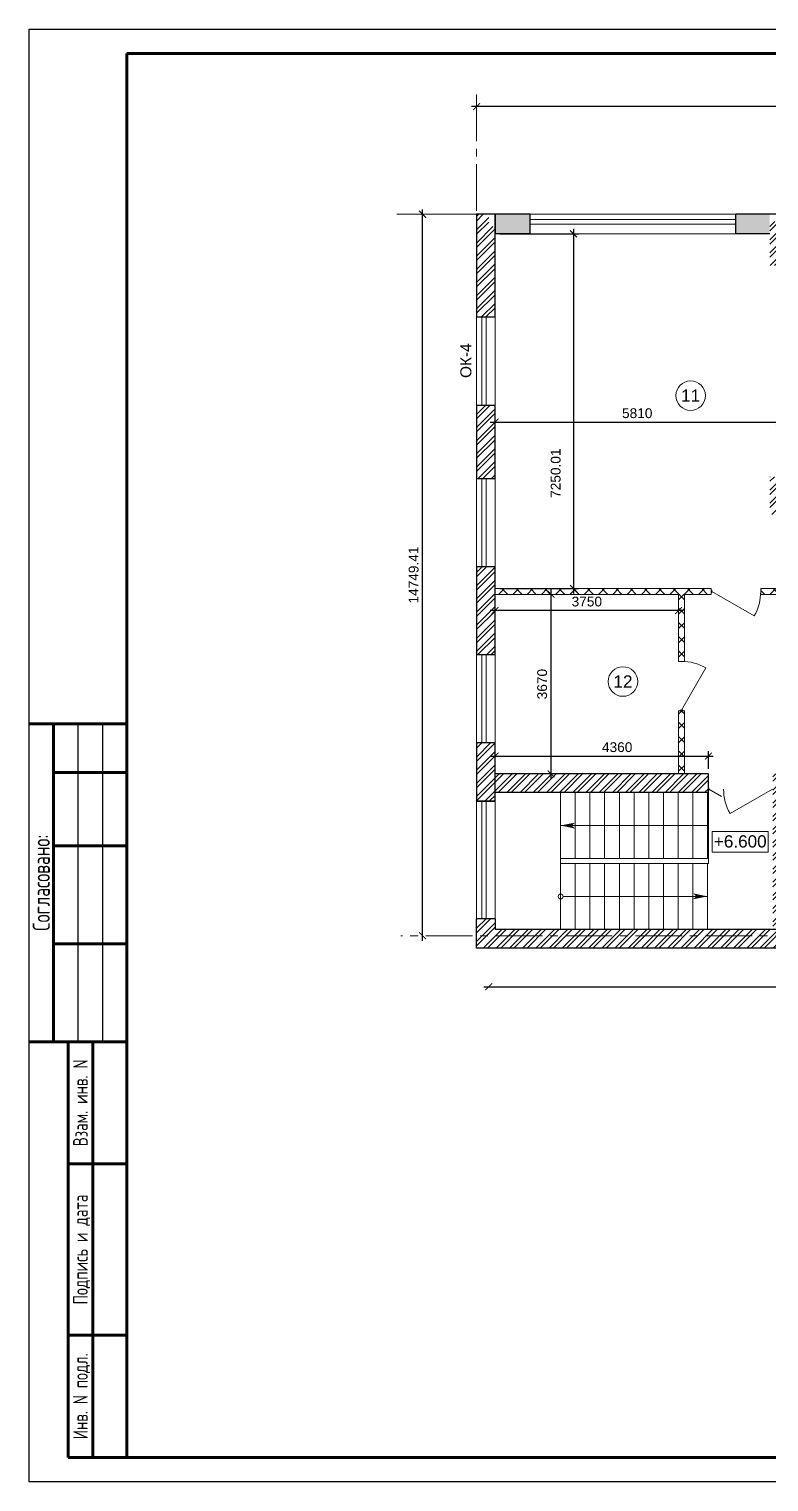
# Model space of a CAD drawing. Header units: millimetres. Extents: x 19315 to 19945, y -11469 to -10873.
# Drawn here: x 19315 to 19466.2, y -11469.4 to -11172.4 of the extents above; entities that cross this region are included whole.
import ezdxf
from ezdxf.enums import TextEntityAlignment as Align

# ---------------------------------------------------------------- set-up
doc = ezdxf.new("R2010")
doc.units = ezdxf.units.MM
for name, pattern in [('CENTER2', [28.575, 19.05, -3.175, 3.175, -3.175]), ('CONTINOUS', [0]), ('ОСЕВАЯ', [2, 1.25, -0.25, 0.25, -0.25])]:
    doc.linetypes.add(name, pattern=pattern)
doc.layers.add('0_FORMAT', color=7, linetype='Continuous')
for name, color, linetype, lineweight in [('OKNА', 153, 'Continuous', 0), ('Двери', 12, 'Continuous', 15), ('Лестн', 7, 'Continuous', 0), ('Наружные стены', 2, 'Continuous', 30), ('Наружные стены кирпич', 22, 'Continuous', 60), ('Оси', 7, 'ОСЕВАЯ', 0), ('Отметки', 7, 'Continuous', 0), ('Перегородки', 41, 'Continuous', 18), ('Построение', 21, 'Continuous', 9), ('Размеры', 255, 'Continuous', 9), ('Штих планы', 7, 'Continuous', 0), ('штрих кирпич', 30, 'Continuous', 0), ('Экспликация', 255, 'Continuous', 15)]:
    doc.layers.add(name, color=color, linetype=linetype, lineweight=lineweight)
doc.styles.add('1', font='arial.ttf')
doc.styles.add('1- arial', font='arial.ttf')
doc.styles.add('Arial-прямой', font='arial.ttf')
doc.styles.add('Romans_0.7', font='romans.shx', dxfattribs={"width": 0.7, "height": 300})
doc.dimstyles.new('zhu m100', dxfattribs={"dimtxt": 2, "dimasz": 1.4, "dimexe": 1, "dimexo": 1, "dimgap": 0.8, "dimtad": 1, "dimlfac": 100, "dimzin": 12, "dimdsep": 46, "dimtxsty": '1', "dimblk": 'ARCHTICK', "dimcen": 0.09, "dimdle": 1, "dimclrd": 7, "dimclre": 7, "dimclrt": 7, "dimazin": 3, "dimtfac": 1, "dimtmove": 1, "dimatfit": 3, "dimfxl": 1, "dimtolj": 1, "dimtzin": 0, "dimarcsym": 0})

# ---------------------------------------------------------------- blocks, each defined once
blk = doc.blocks.new('_ArchTick')
at = {"color": 0, "linetype": 'ByBlock', "const_width": 0.15}
blk.add_lwpolyline([(-0.5, -0.5), (0.5, 0.5)], dxfattribs=at)
blk = doc.blocks.new('*D15')
at = {"layer": 'Defpoints', "color": 0, "linetype": 'CONTINOUS', "ltscale": 0.5, "transparency": 16777216}
for p in [(19408.95, -11368.2), (19708.95, -11368.2), (19708.95, -11368.2)]:
    blk.add_point(p, dxfattribs=at)
at = {"layer": 'Оси', "color": 7, "linetype": 'CONTINOUS', "lineweight": -2, "ltscale": 0.5, "transparency": 16777216}
blk.add_line((19407.95, -11368.2), (19709.95, -11368.2), dxfattribs=at)
at = {"layer": 'Оси', "color": 7, "linetype": 'CONTINOUS', "lineweight": -2, "ltscale": 0.5, "transparency": 16777216, "xscale": 1.4, "yscale": 1.4, "zscale": 1.4, "rotation": 180}
blk.add_blockref('_ArchTick', (19408.95, -11368.2), dxfattribs=at)
at = {"layer": 'Оси', "color": 7, "linetype": 'CONTINOUS', "lineweight": -2, "ltscale": 0.5, "transparency": 16777216, "xscale": 1.4, "yscale": 1.4, "zscale": 1.4}
blk.add_blockref('_ArchTick', (19708.95, -11368.2), dxfattribs=at)
at = {"layer": 'Оси', "color": 7, "linetype": 'CONTINOUS', "ltscale": 0.5, "transparency": 16777216, "insert": (19558.95, -11366.38), "char_height": 2, "attachment_point": 5, "style": 'Arial-прямой'}
blk.add_mtext('\\A1;30000', dxfattribs=at)
blk = doc.blocks.new('*D17')
at = {"layer": 'Defpoints', "color": 0, "linetype": 'CONTINOUS', "ltscale": 0.5, "transparency": 16777216}
for p in [(19395.43, -11210.27), (19395.43, -11210.27), (19395.43, -11357.77)]:
    blk.add_point(p, dxfattribs=at)
at = {"layer": 'Оси', "color": 7, "linetype": 'CONTINOUS', "lineweight": -2, "ltscale": 0.5, "transparency": 16777216}
blk.add_line((19395.43, -11358.77), (19395.43, -11209.27), dxfattribs=at)
at = {"layer": 'Оси', "color": 7, "linetype": 'CONTINOUS', "lineweight": -2, "ltscale": 0.5, "transparency": 16777216, "xscale": 1.4, "yscale": 1.4, "zscale": 1.4}
for p, rotation in [((19395.43, -11210.27), 90), ((19395.43, -11357.77), 270)]:
    blk.add_blockref('_ArchTick', p, dxfattribs=dict(at, rotation=rotation))
at = {"layer": 'Оси', "color": 7, "linetype": 'CONTINOUS', "ltscale": 0.5, "transparency": 16777216, "insert": (19393.61, -11284.02), "char_height": 2, "attachment_point": 5, "rotation": 90, "style": 'Arial-прямой'}
blk.add_mtext('\\A1;14749.41', dxfattribs=at)
blk = doc.blocks.new('*U9')
at = {"layer": '0_FORMAT'}
for p, q in [((0, 0), (0, 297)), ((0, 297), (630, 297)), ((10, 155), (10, 90)), ((15, 155), (15, 90)), ((20, 90), (8, 90)), ((630, 0), (0, 0))]:
    blk.add_line(p, q, dxfattribs=at)
at = {"layer": '0_FORMAT', "lineweight": 60}
for p, q in [((20, 5), (20, 292)), ((20, 292), (625, 292)), ((20, 155), (0, 155)), ((5, 155), (5, 90)), ((20, 145), (5, 145)), ((20, 130), (5, 130)), ((20, 110), (5, 110)), ((20, 90), (0, 90)), ((8, 5), (8, 90)), ((13, 5), (13, 90)), ((20, 65), (8, 65)), ((20, 30), (8, 30)), ((20, 5), (8, 5)), ((625, 5), (20, 5))]:
    blk.add_line(p, q, dxfattribs=at)
at = {"layer": '0_FORMAT', "style": 'Romans_0.7', "width": 0.7}
for s, height, p in [('Согласовано:', 3.5, (2.5, 122.5)), ('Взам. инв. N', 3, (10.5, 77.5)), ('Подпись и дата', 3, (10.5, 47.5)), ('Инв. N подл.', 3, (10.5, 17.5))]:
    blk.add_text(s, height=height, rotation=90, dxfattribs=at).set_placement(p, align=Align.MIDDLE_CENTER)
for tag, p in [('ДОЛЖНОСТЬ_1', (441.5, 32.5)), ('ФАМИЛИЯ_1', (460.5, 32.5)), ('ДОЛЖНОСТЬ_2', (441.5, 27.5)), ('ФАМИЛИЯ_2', (460.5, 27.5)), ('ДОЛЖНОСТЬ_3', (441.5, 22.5)), ('ФАМИЛИЯ_3', (460.5, 22.5)), ('ДОЛЖНОСТЬ_4', (441.5, 17.5)), ('ФАМИЛИЯ_4', (460.5, 17.5)), ('ДОЛЖНОСТЬ_5', (441.5, 12.5)), ('ФАМИЛИЯ_5', (460.5, 12.5)), ('ДОЛЖНОСТЬ_6', (441.5, 7.5)), ('ФАМИЛИЯ_6', (460.5, 7.5))]:
    blk.add_attdef(tag, text='', height=3, dxfattribs=at).set_placement(p, align=Align.MIDDLE_LEFT)
for tag, p in [('СТАДИЯ', (582.5, 25)), ('ЛИСТ', (597.5, 25)), ('ЛИСТОВ', (615, 25))]:
    blk.add_attdef(tag, text='', height=3, dxfattribs=at).set_placement(p, align=Align.MIDDLE_CENTER)
blk = doc.blocks.new('*D47')
at = {"layer": 'Defpoints', "color": 0, "ltscale": 0.5, "transparency": 16777216}
for p in [(19453.85, -11321.04), (19410.25, -11324.67), (19453.85, -11324.67)]:
    blk.add_point(p, dxfattribs=at)
at = {"layer": 'Размеры', "color": 7, "lineweight": -2, "ltscale": 0.5, "transparency": 16777216}
for p, q in [((19409.25, -11321.04), (19454.85, -11321.04)), ((19410.25, -11323.67), (19410.25, -11320.04)), ((19453.85, -11323.67), (19453.85, -11320.04))]:
    blk.add_line(p, q, dxfattribs=at)
at = {"layer": 'Размеры', "color": 7, "lineweight": -2, "ltscale": 0.5, "transparency": 16777216, "xscale": 1.4, "yscale": 1.4, "zscale": 1.4, "rotation": 180}
blk.add_blockref('_ArchTick', (19410.25, -11321.04), dxfattribs=at)
at = {"layer": 'Размеры', "color": 7, "lineweight": -2, "ltscale": 0.5, "transparency": 16777216, "xscale": 1.4, "yscale": 1.4, "zscale": 1.4}
blk.add_blockref('_ArchTick', (19453.85, -11321.04), dxfattribs=at)
at = {"layer": 'Размеры', "color": 7, "ltscale": 0.5, "transparency": 16777216, "insert": (19435.2, -11319.22), "char_height": 2, "attachment_point": 5, "style": '1'}
blk.add_mtext('\\A1;4360', dxfattribs=at)
blk = doc.blocks.new('*D49')
at = {"layer": 'Defpoints', "color": 0, "ltscale": 0.5, "transparency": 16777216}
for p in [(19421.7, -11287.97), (19421.7, -11287.97), (19421.7, -11324.67)]:
    blk.add_point(p, dxfattribs=at)
at = {"layer": 'Размеры', "color": 7, "lineweight": -2, "ltscale": 0.5, "transparency": 16777216}
blk.add_line((19421.7, -11325.67), (19421.7, -11286.97), dxfattribs=at)
at = {"layer": 'Размеры', "color": 7, "lineweight": -2, "ltscale": 0.5, "transparency": 16777216, "xscale": 1.4, "yscale": 1.4, "zscale": 1.4}
for p, rotation in [((19421.7, -11287.97), 90), ((19421.7, -11324.67), 270)]:
    blk.add_blockref('_ArchTick', p, dxfattribs=dict(at, rotation=rotation))
at = {"layer": 'Размеры', "color": 7, "ltscale": 0.5, "transparency": 16777216, "insert": (19419.88, -11306.32), "char_height": 2, "attachment_point": 5, "rotation": 90, "style": '1'}
blk.add_mtext('\\A1;3670', dxfattribs=at)
blk = doc.blocks.new('*D53')
at = {"layer": 'Defpoints', "color": 0, "ltscale": 0.5, "transparency": 16777216}
for p in [(19410.25, -11291.27), (19410.25, -11291.27), (19447.75, -11291.27)]:
    blk.add_point(p, dxfattribs=at)
at = {"layer": 'Размеры', "color": 7, "lineweight": -2, "ltscale": 0.5, "transparency": 16777216}
blk.add_line((19448.75, -11291.27), (19409.25, -11291.27), dxfattribs=at)
at = {"layer": 'Размеры', "color": 7, "lineweight": -2, "ltscale": 0.5, "transparency": 16777216, "xscale": 1.4, "yscale": 1.4, "zscale": 1.4, "rotation": 180}
blk.add_blockref('_ArchTick', (19410.25, -11291.27), dxfattribs=at)
at = {"layer": 'Размеры', "color": 7, "lineweight": -2, "ltscale": 0.5, "transparency": 16777216, "xscale": 1.4, "yscale": 1.4, "zscale": 1.4}
blk.add_blockref('_ArchTick', (19447.75, -11291.27), dxfattribs=at)
at = {"layer": 'Размеры', "color": 7, "ltscale": 0.5, "transparency": 16777216, "insert": (19429, -11289.45), "char_height": 2, "attachment_point": 5, "style": '1'}
blk.add_mtext('\\A1;3750', dxfattribs=at)
blk = doc.blocks.new('*D13')
at = {"layer": 'Defpoints', "color": 0, "ltscale": 0.5, "transparency": 16777216}
for p in [(19410.25, -11252.77), (19468.35, -11252.77), (19468.35, -11263.92)]:
    blk.add_point(p, dxfattribs=at)
at = {"layer": 'Размеры', "color": 7, "lineweight": -2, "ltscale": 0.5, "transparency": 16777216}
for p, q in [((19409.25, -11252.77), (19469.35, -11252.77)), ((19468.35, -11262.92), (19468.35, -11251.77))]:
    blk.add_line(p, q, dxfattribs=at)
at = {"layer": 'Размеры', "color": 7, "lineweight": -2, "ltscale": 0.5, "transparency": 16777216, "xscale": 1.4, "yscale": 1.4, "zscale": 1.4, "rotation": 180}
blk.add_blockref('_ArchTick', (19410.25, -11252.77), dxfattribs=at)
at = {"layer": 'Размеры', "color": 7, "lineweight": -2, "ltscale": 0.5, "transparency": 16777216, "xscale": 1.4, "yscale": 1.4, "zscale": 1.4}
blk.add_blockref('_ArchTick', (19468.35, -11252.77), dxfattribs=at)
at = {"layer": 'Размеры', "color": 7, "ltscale": 0.5, "transparency": 16777216, "insert": (19439.3, -11250.95), "char_height": 2, "attachment_point": 5, "style": '1'}
blk.add_mtext('\\A1;5810', dxfattribs=at)
blk = doc.blocks.new('*D76')
at = {"layer": 'Defpoints', "color": 0, "linetype": 'CONTINOUS', "ltscale": 0.5, "transparency": 16777216}
for p in [(19406.45, -11188.27), (19406.45, -11188.27), (19711.45, -11188.27)]:
    blk.add_point(p, dxfattribs=at)
at = {"layer": 'Оси', "color": 7, "linetype": 'CONTINOUS', "lineweight": -2, "ltscale": 0.5, "transparency": 16777216}
blk.add_line((19712.45, -11188.27), (19405.45, -11188.27), dxfattribs=at)
at = {"layer": 'Оси', "color": 7, "linetype": 'CONTINOUS', "lineweight": -2, "ltscale": 0.5, "transparency": 16777216, "xscale": 1.4, "yscale": 1.4, "zscale": 1.4, "rotation": 180}
blk.add_blockref('_ArchTick', (19406.45, -11188.27), dxfattribs=at)
at = {"layer": 'Оси', "color": 7, "linetype": 'CONTINOUS', "lineweight": -2, "ltscale": 0.5, "transparency": 16777216, "xscale": 1.4, "yscale": 1.4, "zscale": 1.4}
blk.add_blockref('_ArchTick', (19711.45, -11188.27), dxfattribs=at)
at = {"layer": 'Оси', "color": 7, "linetype": 'CONTINOUS', "ltscale": 0.5, "transparency": 16777216, "insert": (19558.95, -11186.45), "char_height": 2, "attachment_point": 5, "style": 'Arial-прямой'}
blk.add_mtext('\\A1;30500', dxfattribs=at)
blk = doc.blocks.new('*D142')
at = {"layer": 'Defpoints', "color": 0, "ltscale": 0.5, "transparency": 16777216}
for p in [(19410.25, -11214.27), (19410.25, -11286.77), (19426.28, -11286.77)]:
    blk.add_point(p, dxfattribs=at)
at = {"layer": 'Размеры', "color": 7, "lineweight": -2, "ltscale": 0.5, "transparency": 16777216}
for p, q in [((19411.25, -11214.27), (19427.28, -11214.27)), ((19426.28, -11213.27), (19426.28, -11287.77)), ((19411.25, -11286.77), (19427.28, -11286.77))]:
    blk.add_line(p, q, dxfattribs=at)
at = {"layer": 'Размеры', "color": 7, "lineweight": -2, "ltscale": 0.5, "transparency": 16777216, "xscale": 1.4, "yscale": 1.4, "zscale": 1.4}
for p, rotation in [((19426.28, -11214.27), 90), ((19426.28, -11286.77), 270)]:
    blk.add_blockref('_ArchTick', p, dxfattribs=dict(at, rotation=rotation))
at = {"layer": 'Размеры', "color": 7, "ltscale": 0.5, "transparency": 16777216, "insert": (19422.64, -11263.2), "char_height": 2, "attachment_point": 5, "rotation": 90, "style": '1'}
blk.add_mtext('\\A1;7250.01', dxfattribs=at)
blk = doc.blocks.new('Экспл_Помещений')
at = {"layer": 'Экспликация'}
blk.add_circle((0, 0), 3, dxfattribs=at)
at = {"layer": 'Экспликация', "color": 0, "style": '1- arial', "flags": 12}
blk.add_attdef('№_ПОМЕЩЕНИЯ', text='', height=2.5, dxfattribs=at).set_placement((0, 0), align=Align.MIDDLE_CENTER)

msp = doc.modelspace()

# ---------------------------------------------------------------- hatches: boundary and pattern name
at = {"layer": 'Штих планы'}
h = msp.add_hatch(dxfattribs=at)
h.set_pattern_fill('ANSI36', color=256, scale=0.5, style=0)
h.set_pattern_definition([(45, (10410.9832, -8053.2432), (0.841899, 3.08696304), [3.96875, -0.79375, 0, -0.79375])])
h.paths.add_polyline_path([(19647.04586, -11211.77116), (19647.04586, -11210.27113), (19645.44585, -11210.27113), (19645.44585, -11212.77113), (19647.04586, -11212.77113)])
h.paths.add_polyline_path([(19647.04586, -11212.77113), (19645.44585, -11212.77113), (19645.44585, -11214.27112), (19647.04586, -11214.2711)])
h.paths.add_polyline_path([(19537.4466, -11210.2711), (19531.49659, -11210.2711), (19531.49659, -11211.77114), (19531.49659, -11212.7711), (19537.4466, -11212.7711)])
h.paths.add_polyline_path([(19537.4466, -11212.7711), (19531.49659, -11212.7711), (19531.49659, -11214.27114), (19537.4466, -11214.27107)])
h.paths.add_polyline_path([(19526.39659, -11212.7711), (19519.4466, -11212.7711), (19519.4466, -11214.27107), (19526.39659, -11214.27107)])
h.paths.add_polyline_path([(19526.39659, -11211.77114), (19526.39659, -11210.2711), (19519.4466, -11210.2711), (19519.4466, -11212.7711), (19526.39659, -11212.7711)])
h.paths.add_polyline_path([(19477.4466, -11212.7711), (19471.49659, -11212.7711), (19471.49659, -11214.27114), (19477.4466, -11214.27107)])
h.paths.add_polyline_path([(19477.4466, -11210.2711), (19471.49659, -11210.2711), (19471.49659, -11211.77114), (19471.49659, -11212.7711), (19477.4466, -11212.7711)])
h.paths.add_polyline_path([(19466.39659, -11210.2711), (19459.4466, -11210.2711), (19459.4466, -11212.7711), (19466.39659, -11212.7711), (19466.39659, -11211.77114)])
h.paths.add_polyline_path([(19466.39659, -11212.7711), (19459.4466, -11212.7711), (19459.4466, -11214.27107), (19466.39659, -11214.27114)])
h.paths.add_polyline_path([(19690.4466, -11210.27107), (19666.4466, -11210.2711), (19666.4466, -11212.7711), (19690.4466, -11212.7711)])
h.paths.add_polyline_path([(19690.4466, -11212.7711), (19666.4466, -11212.7711), (19666.4466, -11214.27107), (19690.4466, -11214.27107)])
h.paths.add_polyline_path([(19707.64659, -11210.2711), (19699.4466, -11210.2711), (19699.4466, -11212.7711), (19707.64659, -11212.7711)])
h.paths.add_polyline_path([(19707.64659, -11212.7711), (19699.4466, -11212.7711), (19699.4466, -11214.27107), (19707.64659, -11214.27107)])
h.paths.add_polyline_path([(19633.44585, -11210.27112), (19620.04583, -11210.27115), (19620.04583, -11212.77113), (19633.44585, -11212.77113)])
h.paths.add_polyline_path([(19633.44585, -11212.77113), (19620.04583, -11212.77113), (19620.04583, -11214.27115), (19633.44586, -11214.27112)])
h.paths.add_polyline_path([(19417.4466, -11210.2711), (19410.24659, -11210.2711), (19410.24659, -11212.7711), (19417.4466, -11212.7711)])
h.paths.add_polyline_path([(19417.4466, -11212.7711), (19410.24659, -11212.7711), (19410.24659, -11214.27107), (19417.4466, -11214.27107)])
h.paths.add_polyline_path([(19553.9466, -11210.2711), (19546.4466, -11210.2711), (19546.4466, -11212.7711), (19553.9466, -11212.7711)])
h.paths.add_polyline_path([(19553.9466, -11212.7711), (19546.4466, -11212.7711), (19546.4466, -11214.27107), (19553.9466, -11214.27107)])
h.paths.add_polyline_path([(19570.4466, -11212.7711), (19562.9466, -11212.7711), (19562.9466, -11214.27107), (19570.4466, -11214.27107)])
h.paths.add_polyline_path([(19570.4466, -11210.2711), (19562.9466, -11210.2711), (19562.9466, -11212.7711), (19570.4466, -11212.7711)])
h.paths.add_polyline_path([(19587.04659, -11210.2711), (19579.4466, -11210.2711), (19579.4466, -11212.7711), (19587.04659, -11212.7711), (19587.04659, -11211.77114)])
h.paths.add_polyline_path([(19587.04659, -11212.7711), (19579.4466, -11212.7711), (19579.4466, -11214.27107), (19587.04659, -11214.27107)])
h.paths.add_polyline_path([(19592.84586, -11212.7711), (19590.84659, -11212.7711), (19590.84659, -11214.27107), (19592.84586, -11214.2711)])
h.paths.add_polyline_path([(19592.84586, -11210.27113), (19590.84659, -11210.2711), (19590.84659, -11211.77114), (19590.84659, -11212.7711), (19592.84586, -11212.7711)])
h.paths.add_polyline_path([(19657.4466, -11210.2711), (19650.84659, -11210.2711), (19650.84659, -11211.77114), (19650.84659, -11212.7711), (19657.4466, -11212.7711)])
h.paths.add_polyline_path([(19657.4466, -11212.7711), (19650.84659, -11212.7711), (19650.84659, -11214.27107), (19657.4466, -11214.27107)])
h = msp.add_hatch(dxfattribs=at)
h.set_pattern_fill('ANSI37', color=256, scale=0.65, style=0)
h.set_pattern_definition([(45, (10410.9832, -8053.2432), (-1.4592916, 1.4592916), []), (135, (10410.9832, -8053.2432), (-1.4592916, -1.4592916), [])])
h.paths.add_polyline_path([(19588.94586, -11307.37116), (19583.34586, -11307.37116), (19583.34586, -11308.57116), (19588.34586, -11308.57116), (19588.34586, -11327.77113), (19588.94586, -11327.77113)])
h.paths.add_polyline_path([(19598.54586, -11307.37116), (19588.94586, -11307.37116), (19588.94586, -11327.77113), (19589.54586, -11327.77113), (19589.54586, -11308.57116), (19598.54586, -11308.57116)])
h.paths.add_polyline_path([(19589.54586, -11327.77113), (19588.94586, -11327.77113), (19588.94586, -11349.77113), (19589.54586, -11349.77113)])
h.paths.add_polyline_path([(19588.94586, -11327.77113), (19588.34586, -11327.77113), (19588.34586, -11349.77113), (19588.94586, -11349.77113)])
h.paths.add_polyline_path([(19664.94586, -11287.97116), (19707.64586, -11287.97116), (19707.64586, -11286.77116), (19662.14586, -11286.77116), (19662.14586, -11287.97116), (19663.74586, -11287.97116), (19663.74586, -11301.67113), (19664.94586, -11301.67113)])
h.paths.add_polyline_path([(19652.04586, -11286.77116), (19650.84586, -11286.77116), (19650.84586, -11287.97116), (19652.04586, -11287.97116)])
h.paths.add_polyline_path([(19573.24586, -11307.37116), (19558.34586, -11307.37116), (19558.34586, -11319.57113), (19559.54586, -11319.57113), (19559.54586, -11308.57116), (19573.24586, -11308.57116)])
h.paths.add_polyline_path([(19631.24586, -11307.37116), (19608.64586, -11307.37116), (19608.64586, -11308.57116), (19630.04586, -11308.57116), (19630.04586, -11324.67113), (19631.24586, -11324.67113)])
h.paths.add_polyline_path([(19469.54659, -11220.77114), (19468.94659, -11220.77114), (19468.94659, -11263.9211), (19469.54659, -11263.9211)])
h.paths.add_polyline_path([(19468.94659, -11220.77114), (19468.34659, -11220.77114), (19468.34659, -11263.9211), (19468.94659, -11263.9211)])
h.paths.add_polyline_path([(19529.54659, -11220.77114), (19528.94659, -11220.77114), (19528.94659, -11263.9211), (19529.54659, -11263.9211)])
h.paths.add_polyline_path([(19528.94659, -11220.77114), (19528.34659, -11220.77114), (19528.34659, -11263.9211), (19528.94659, -11263.9211)])
h.paths.add_polyline_path([(19549.94586, -11286.77114), (19529.54659, -11286.77114), (19529.54659, -11271.6211), (19528.94659, -11271.6211), (19528.94659, -11287.97114), (19549.94586, -11287.97116)])
h.paths.add_polyline_path([(19528.94659, -11271.6211), (19528.34659, -11271.6211), (19528.34659, -11286.77114), (19500.04586, -11286.77116), (19500.04586, -11287.97116), (19528.94659, -11287.97114)])
h.paths.add_polyline_path([(19489.94586, -11286.77114), (19469.54659, -11286.77114), (19469.54659, -11271.6211), (19468.94659, -11271.6211), (19468.94659, -11287.97114), (19489.94586, -11287.97116)])
h.paths.add_polyline_path([(19468.94659, -11271.6211), (19468.34659, -11271.6211), (19468.34659, -11286.77114), (19464.54659, -11286.77114), (19464.54659, -11287.97114), (19468.94659, -11287.97114)])
h.paths.add_polyline_path([(19448.94659, -11311.7711), (19447.74659, -11311.7711), (19447.74659, -11324.6711), (19448.94659, -11324.6711)])
h.paths.add_polyline_path([(19448.94659, -11287.97114), (19454.44659, -11287.97114), (19454.44659, -11286.77114), (19410.24659, -11286.77114), (19410.24659, -11287.97114), (19447.74659, -11287.97114), (19447.74659, -11301.6711), (19448.94659, -11301.6711)])
h.paths.add_polyline_path([(19587.04659, -11286.77114), (19560.04586, -11286.77116), (19560.04586, -11287.97116), (19560.08842, -11287.97116), (19587.04659, -11287.97114)])
h.paths.add_polyline_path([(19664.94659, -11311.7711), (19663.74659, -11311.7711), (19663.74659, -11324.6711), (19664.94659, -11324.6711)])
at = {"layer": 'штрих кирпич'}
h = msp.add_hatch(dxfattribs=at)
h.set_pattern_fill('ANSI32', color=256, scale=0.2, style=0)
h.set_pattern_definition([(45, (10410.9832, -8053.2432), (-1.3470384, 1.3470384), []), (45, (10411.8812, -8053.2432), (-1.3470384, 1.3470384), [])])
h.paths.add_polyline_path([(19650.84586, -11214.2711), (19650.84586, -11212.77113), (19648.94586, -11212.77113), (19648.94586, -11267.77113), (19650.84586, -11267.77113)])
h.paths.add_polyline_path([(19648.94586, -11212.77113), (19647.04586, -11212.77113), (19647.04586, -11267.77113), (19648.94586, -11267.77113)])
h.paths.add_polyline_path([(19408.94586, -11212.77113), (19406.4465, -11212.77113), (19406.44617, -11222.27113), (19408.94586, -11222.27113)])
h.paths.add_polyline_path([(19410.24659, -11214.2711), (19410.24586, -11210.27113), (19408.94586, -11210.27113), (19408.94586, -11222.27113), (19410.24659, -11222.27113)])
h.paths.add_polyline_path([(19410.24617, -11222.27113), (19408.94586, -11222.27113), (19408.94586, -11231.27113), (19410.24585, -11231.27113)])
h.paths.add_polyline_path([(19408.94586, -11222.27113), (19406.44617, -11222.27113), (19406.44585, -11231.27113), (19408.94586, -11231.27113)])
h.paths.add_polyline_path([(19410.24585, -11249.27113), (19408.94586, -11249.27113), (19408.94586, -11264.27113), (19410.24585, -11264.27113)])
h.paths.add_polyline_path([(19408.94586, -11249.27113), (19406.44585, -11249.27113), (19406.44585, -11264.27113), (19408.94586, -11264.27113)])
h.paths.add_polyline_path([(19410.24585, -11282.27113), (19408.94586, -11282.27113), (19408.94586, -11300.27113), (19410.24512, -11300.27113), (19410.24262, -11287.97114)])
h.paths.add_polyline_path([(19408.94586, -11282.27113), (19406.44585, -11282.27113), (19406.44585, -11300.27113), (19408.94586, -11300.27113)])
h.paths.add_polyline_path([(19410.24512, -11318.27113), (19408.94586, -11318.27113), (19408.94586, -11327.77113), (19410.24585, -11327.77113), (19410.24585, -11324.6711), (19410.24262, -11324.6711)])
h.paths.add_polyline_path([(19408.94586, -11318.27113), (19406.44512, -11318.27113), (19406.44585, -11327.77113), (19408.94586, -11327.77113)])
h.paths.add_polyline_path([(19711.44585, -11249.27113), (19708.94585, -11249.27113), (19708.94585, -11264.27113), (19711.44585, -11264.27113)])
h.paths.add_polyline_path([(19708.94585, -11249.27113), (19707.64585, -11249.27113), (19707.64585, -11264.27113), (19708.94585, -11264.27113)])
h.paths.add_polyline_path([(19588.94585, -11349.77113), (19586.39585, -11349.77113), (19586.39585, -11357.77113), (19588.94585, -11357.77113)])
h.paths.add_polyline_path([(19591.49585, -11349.77113), (19588.94585, -11349.77113), (19588.94585, -11357.77113), (19591.49585, -11357.77113)])
h.paths.add_polyline_path([(19591.49585, -11357.77113), (19588.94585, -11357.77113), (19588.94585, -11358.77113), (19591.49585, -11358.77113)])
h.paths.add_polyline_path([(19588.94585, -11357.77113), (19586.39585, -11357.77113), (19586.39585, -11358.77113), (19588.94585, -11358.77113)])
h.paths.add_polyline_path([(19586.39585, -11357.77113), (19528.94585, -11357.77113), (19528.94585, -11360.27113), (19586.39585, -11360.27113), (19586.39585, -11358.77113)])
h.paths.add_polyline_path([(19586.39585, -11356.47113), (19528.94585, -11356.47113), (19528.94585, -11357.77113), (19586.39585, -11357.77113)])
h.paths.add_polyline_path([(19631.94585, -11357.77113), (19591.49585, -11357.77113), (19591.49585, -11358.77113), (19591.49585, -11360.27113), (19631.94585, -11360.27113)])
h.paths.add_polyline_path([(19631.94585, -11356.47113), (19591.49585, -11356.47113), (19591.49585, -11357.77113), (19631.94585, -11357.77113)])
h.paths.add_polyline_path([(19528.94585, -11211.77116), (19526.39585, -11211.77116), (19526.39585, -11212.77113), (19528.94585, -11212.77113)])
h.paths.add_polyline_path([(19531.49585, -11211.77116), (19528.94585, -11211.77116), (19528.94585, -11212.77113), (19531.49585, -11212.77113)])
h.paths.add_polyline_path([(19531.49585, -11212.77113), (19528.94585, -11212.77113), (19528.94585, -11220.77116), (19531.49585, -11220.77116)])
h.paths.add_polyline_path([(19528.94585, -11212.77113), (19526.39585, -11212.77113), (19526.39585, -11220.77116), (19528.94585, -11220.77116)])
h.paths.add_polyline_path([(19468.94585, -11211.77116), (19466.39585, -11211.77116), (19466.39585, -11212.77113), (19468.94585, -11212.77113)])
h.paths.add_polyline_path([(19471.49585, -11211.77116), (19468.94585, -11211.77116), (19468.94585, -11212.77113), (19471.49585, -11212.77113)])
h.paths.add_polyline_path([(19471.49585, -11212.77113), (19468.94585, -11212.77113), (19468.94585, -11220.77116), (19471.49585, -11220.77116)])
h.paths.add_polyline_path([(19468.94585, -11212.77113), (19466.39585, -11212.77113), (19466.39585, -11220.77116), (19468.94585, -11220.77116)])
h.paths.add_polyline_path([(19471.49585, -11263.92113), (19468.94585, -11263.92113), (19468.94585, -11267.77113), (19471.49585, -11267.77113)])
h.paths.add_polyline_path([(19468.94585, -11263.92113), (19466.39585, -11263.92113), (19466.39585, -11267.77113), (19468.94585, -11267.77113)])
h.paths.add_polyline_path([(19468.94585, -11267.77113), (19466.39585, -11267.77113), (19466.39585, -11271.62113), (19468.94585, -11271.62113)])
h.paths.add_polyline_path([(19471.49585, -11267.77113), (19468.94585, -11267.77113), (19468.94585, -11271.62113), (19471.49585, -11271.62113)])
h.paths.add_polyline_path([(19528.94585, -11263.92113), (19526.39585, -11263.92113), (19526.39585, -11267.77113), (19528.94585, -11267.77113)])
h.paths.add_polyline_path([(19531.49585, -11263.92113), (19528.94585, -11263.92113), (19528.94585, -11267.77113), (19531.49585, -11267.77113)])
h.paths.add_polyline_path([(19531.49585, -11267.77113), (19528.94585, -11267.77113), (19528.94585, -11271.62113), (19531.49585, -11271.62113)])
h.paths.add_polyline_path([(19528.94585, -11267.77113), (19526.39585, -11267.77113), (19526.39585, -11271.62113), (19528.94585, -11271.62113)])
h.paths.add_polyline_path([(19408.94585, -11327.77113), (19406.44585, -11327.77113), (19406.44585, -11330.27113), (19408.94585, -11330.27113)])
h.paths.add_polyline_path([(19410.24585, -11327.77113), (19408.94585, -11327.77113), (19408.94585, -11330.27113), (19410.24585, -11330.27113)])
h.paths.add_polyline_path([(19408.94585, -11354.27113), (19406.44585, -11354.27113), (19406.44585, -11357.77113), (19408.94585, -11357.77113)])
h.paths.add_polyline_path([(19410.24585, -11354.27113), (19408.94585, -11354.27113), (19408.94585, -11357.77113), (19468.94585, -11357.77113), (19468.94585, -11356.47113), (19410.24585, -11356.47113)])
h.paths.add_polyline_path([(19468.94585, -11357.77113), (19408.94585, -11357.77113), (19408.94585, -11360.27113), (19468.94585, -11360.27113)])
h.paths.add_polyline_path([(19708.94585, -11354.27113), (19707.64585, -11354.27113), (19707.64585, -11356.47113), (19648.94585, -11356.47113), (19648.94585, -11357.77113), (19708.94585, -11357.77113)])
h.paths.add_polyline_path([(19711.44585, -11354.27113), (19708.94585, -11354.27113), (19708.94585, -11357.77113), (19711.44585, -11357.77113)])
h.paths.add_polyline_path([(19711.44585, -11357.77113), (19708.94585, -11357.77113), (19708.94585, -11360.27113), (19711.44585, -11360.27113)])
h.paths.add_polyline_path([(19711.44585, -11327.77113), (19708.94585, -11327.77113), (19708.94585, -11330.27113), (19711.44585, -11330.27113)])
h.paths.add_polyline_path([(19708.94585, -11327.77113), (19707.64585, -11327.77113), (19707.64585, -11330.27113), (19708.94585, -11330.27113)])
h.paths.add_polyline_path([(19708.94586, -11318.27113), (19707.64585, -11318.27113), (19707.64585, -11327.77113), (19708.94585, -11327.77113)])
h.paths.add_polyline_path([(19711.44585, -11318.27113), (19708.94586, -11318.27113), (19708.94585, -11327.77113), (19711.44585, -11327.77113)])
h.paths.add_polyline_path([(19711.44585, -11282.27113), (19708.94585, -11282.27113), (19708.94585, -11291.27113), (19711.44585, -11291.27113)])
h.paths.add_polyline_path([(19708.94585, -11282.27113), (19707.64585, -11282.27113), (19707.64585, -11291.27113), (19708.94585, -11291.27113)])
h.paths.add_polyline_path([(19711.44585, -11212.77113), (19708.94585, -11212.77113), (19708.94585, -11222.27113), (19711.44585, -11222.27113)])
h.paths.add_polyline_path([(19708.94585, -11212.77113), (19707.64585, -11212.77113), (19707.64585, -11222.27113), (19708.94585, -11222.27113)])
h.paths.add_polyline_path([(19708.94585, -11210.27113), (19707.64585, -11210.27113), (19707.64585, -11212.77113), (19708.94585, -11212.77113)])
h.paths.add_polyline_path([(19711.44585, -11210.27113), (19708.94585, -11210.27113), (19708.94585, -11212.77113), (19711.44585, -11212.77113)])
h.paths.add_polyline_path([(19648.94585, -11211.77116), (19647.04585, -11211.77116), (19647.04585, -11212.77113), (19648.94585, -11212.77113)])
h.paths.add_polyline_path([(19650.84585, -11211.77116), (19648.94585, -11211.77116), (19648.94585, -11212.77113), (19650.84585, -11212.77113)])
h.paths.add_polyline_path([(19650.84585, -11267.77113), (19648.94585, -11267.77113), (19648.94585, -11287.97116), (19650.84585, -11287.97116)])
h.paths.add_polyline_path([(19648.94585, -11267.77113), (19647.04585, -11267.77113), (19647.04585, -11287.97116), (19648.94585, -11287.97116)])
h.paths.add_polyline_path([(19707.64585, -11324.67113), (19648.94585, -11324.67113), (19648.94585, -11327.77113), (19707.64585, -11327.77113)])
h.paths.add_polyline_path([(19707.64585, -11327.77113), (19648.94585, -11327.77113), (19648.94585, -11328.47113), (19707.64585, -11328.47113)])
h.paths.add_polyline_path([(19648.94585, -11324.67113), (19647.04585, -11324.67113), (19647.04585, -11327.77113), (19648.94585, -11327.77113)])
h.paths.add_polyline_path([(19648.94585, -11327.77113), (19647.04585, -11327.77113), (19647.04585, -11328.02113), (19647.04585, -11328.47113), (19648.94585, -11328.47113)])
h.paths.add_polyline_path([(19648.94585, -11356.47113), (19631.94585, -11356.47113), (19631.94585, -11357.77113), (19648.94585, -11357.77113)])
h.paths.add_polyline_path([(19648.94585, -11357.77113), (19631.94585, -11357.77113), (19631.94585, -11360.27113), (19648.94585, -11360.27113)])
h.paths.add_polyline_path([(19708.94585, -11357.77113), (19648.94585, -11357.77113), (19648.94585, -11360.27113), (19708.94585, -11360.27113)])
h.paths.add_polyline_path([(19410.24585, -11210.27113), (19408.94585, -11210.27113), (19408.94585, -11212.77113), (19410.24585, -11212.77113)])
h.paths.add_polyline_path([(19408.94585, -11210.27113), (19406.44585, -11210.27113), (19406.44585, -11212.77113), (19408.94585, -11212.77113)])
h.paths.add_polyline_path([(19453.84585, -11324.67113), (19410.24585, -11324.67113), (19410.24585, -11327.77113), (19453.84585, -11327.77113), (19453.84585, -11327.52113)])
h.paths.add_polyline_path([(19453.84585, -11327.77113), (19410.24585, -11327.77113), (19410.24585, -11328.47113), (19453.84585, -11328.47113)])
h.paths.add_polyline_path([(19408.94585, -11357.77113), (19406.44585, -11357.77113), (19406.44585, -11360.27113), (19408.94585, -11360.27113)])
h.paths.add_polyline_path([(19468.94585, -11327.77113), (19467.04585, -11327.77113), (19467.04585, -11356.47113), (19468.94585, -11356.47113)])
h.paths.add_polyline_path([(19470.84585, -11327.77113), (19468.94585, -11327.77113), (19468.94585, -11356.47113), (19470.84585, -11356.47113)])
h.paths.add_polyline_path([(19470.84585, -11324.67113), (19468.94585, -11324.67113), (19468.94585, -11327.77113), (19470.84585, -11327.77113)])
h.paths.add_polyline_path([(19468.94585, -11324.67113), (19467.04585, -11324.67113), (19467.04585, -11327.77113), (19468.94585, -11327.77113)])
h.paths.add_polyline_path([(19528.94585, -11357.77113), (19468.94585, -11357.77113), (19468.94585, -11360.27113), (19528.94585, -11360.27113)])
h.paths.add_polyline_path([(19528.94585, -11356.47113), (19468.94585, -11356.47113), (19468.94585, -11357.77113), (19528.94585, -11357.77113)])
h.paths.add_polyline_path([(19530.84585, -11327.77113), (19528.94585, -11327.77113), (19528.94585, -11356.47113), (19530.84585, -11356.47113)])
h.paths.add_polyline_path([(19528.94585, -11327.77113), (19527.04585, -11327.77113), (19527.04585, -11356.47113), (19528.94585, -11356.47113)])
h.paths.add_polyline_path([(19528.94585, -11324.67113), (19527.04585, -11324.67113), (19527.04585, -11327.77113), (19528.94585, -11327.77113)])
h.paths.add_polyline_path([(19530.84585, -11324.67113), (19528.94585, -11324.67113), (19528.94585, -11327.77113), (19530.84585, -11327.77113)])
h.paths.add_polyline_path([(19633.84585, -11328.02113), (19633.84585, -11327.77113), (19631.94585, -11327.77113), (19631.94585, -11356.47113), (19633.84585, -11356.47113)])
h.paths.add_polyline_path([(19631.94585, -11327.77113), (19630.04585, -11327.77113), (19630.04585, -11356.47113), (19631.94585, -11356.47113)])
h.paths.add_polyline_path([(19631.94585, -11324.67113), (19630.04585, -11324.67113), (19630.04585, -11327.77113), (19631.94585, -11327.77113)])
h.paths.add_polyline_path([(19633.84585, -11324.67113), (19631.94585, -11324.67113), (19631.94585, -11327.77113), (19633.84585, -11327.77113), (19633.84585, -11327.52113)])
h.paths.add_polyline_path([(19588.94585, -11267.77113), (19587.04585, -11267.77113), (19587.04585, -11287.97116), (19588.94585, -11287.97116)])
h.paths.add_polyline_path([(19590.84585, -11267.77113), (19588.94585, -11267.77113), (19588.94585, -11287.97116), (19590.84585, -11287.97116)])
h.paths.add_polyline_path([(19588.94585, -11212.77113), (19587.04585, -11212.77113), (19587.04585, -11267.77113), (19588.94585, -11267.77113)])
h.paths.add_polyline_path([(19590.84585, -11212.77113), (19588.94585, -11212.77113), (19588.94585, -11267.77113), (19590.84585, -11267.77113)])
h.paths.add_polyline_path([(19588.94585, -11211.77116), (19587.04585, -11211.77116), (19587.04585, -11212.77113), (19588.94585, -11212.77113)])
h.paths.add_polyline_path([(19590.84585, -11211.77116), (19588.94585, -11211.77116), (19588.94585, -11212.77113), (19590.84585, -11212.77113)])

# ---------------------------------------------------------------- linework, layer by layer
at = {"layer": 'OKNА'}
for p, q in [((19417.44586, -11211.3711), (19459.44586, -11211.3711)), ((19417.44586, -11212.2711), (19459.44586, -11212.2711)), ((19407.54585, -11231.27113), (19407.54585, -11249.27113)), ((19408.44585, -11231.27113), (19408.44585, -11249.27113)), ((19407.54585, -11264.27113), (19407.54585, -11282.27113)), ((19408.44585, -11264.27113), (19408.44585, -11282.27113)), ((19407.54512, -11300.27113), (19407.54512, -11318.27113)), ((19408.44512, -11300.27113), (19408.44512, -11318.27113)), ((19407.54586, -11330.27113), (19407.54586, -11354.27113)), ((19408.44586, -11330.27113), (19408.44586, -11354.27113))]:
    msp.add_line(p, q, dxfattribs=at)
at = {"layer": 'Двери'}
for p, q in [((19454.54586, -11287.37116), (19463.20611, -11292.37116)), ((19448.34659, -11311.67113), (19453.34659, -11303.01088)), ((19453.94586, -11327.77113), (19456.54393, -11329.27113)), ((19466.94586, -11327.77113), (19458.2856, -11332.77113))]:
    msp.add_line(p, q, dxfattribs=at)
for points in [[(19454.54586, -11287.62116), (19454.54586, -11287.12116), (19454.44586, -11287.12116), (19454.44586, -11287.62116)], [(19448.09659, -11311.67113), (19448.59659, -11311.67113), (19448.59659, -11311.77113), (19448.09659, -11311.77113)], [(19453.94586, -11328.02113), (19453.94586, -11327.52113), (19453.84586, -11327.52113), (19453.84586, -11328.02113)]]:
    msp.add_lwpolyline(points, close=True, dxfattribs=at)
at = {"layer": 'Двери', "ltscale": 0.5}
for centre, start, end in [((19454.54659, -11287.37116), 330, 360), ((19448.34659, -11311.67113), 60, 90), ((19466.94659, -11327.77113), 180, 210)]:
    msp.add_arc(centre, 10, start, end, dxfattribs=at)
at = {"layer": 'Лестн', "ltscale": 10}
for p, q in [((19423.64586, -11328.47113), (19423.64586, -11341.97113)), ((19426.64586, -11328.47113), (19426.64586, -11341.97113)), ((19429.64586, -11328.47113), (19429.64586, -11341.97113)), ((19432.64586, -11328.47113), (19432.64586, -11341.97113)), ((19435.64586, -11328.47113), (19435.64586, -11341.97113)), ((19438.64586, -11328.47113), (19438.64586, -11341.97113)), ((19441.64586, -11328.47113), (19441.64586, -11341.97113)), ((19444.64586, -11328.47113), (19444.64586, -11341.97113)), ((19447.64586, -11328.47113), (19447.64586, -11341.97113)), ((19450.64586, -11328.47113), (19450.64586, -11341.97113)), ((19453.64586, -11328.47113), (19453.64586, -11341.97113)), ((19453.84586, -11328.47113), (19453.84586, -11342.97113)), ((19423.64586, -11341.97113), (19423.64586, -11342.97113)), ((19423.64586, -11341.97113), (19453.64586, -11341.97113)), ((19423.64586, -11356.47113), (19423.64586, -11342.97113)), ((19423.64586, -11342.97113), (19453.84586, -11342.97113)), ((19426.64586, -11356.47113), (19426.64586, -11342.97113)), ((19429.64586, -11356.47113), (19429.64586, -11342.97113)), ((19432.64586, -11356.47113), (19432.64586, -11342.97113)), ((19435.64586, -11356.47113), (19435.64586, -11342.97113)), ((19438.64586, -11356.47113), (19438.64586, -11342.97113)), ((19441.64586, -11356.47113), (19441.64586, -11342.97113)), ((19444.64586, -11356.47113), (19444.64586, -11342.97113)), ((19447.64586, -11356.47113), (19447.64586, -11342.97113)), ((19450.64586, -11356.47113), (19450.64586, -11342.97113)), ((19453.64586, -11356.47113), (19453.64586, -11342.97113))]:
    msp.add_line(p, q, dxfattribs=at)
at = {"layer": 'Лестн'}
for p, q in [((19453.64586, -11335.22113), (19423.64586, -11335.22113)), ((19453.64586, -11349.72113), (19424.14586, -11349.72113))]:
    msp.add_line(p, q, dxfattribs=at)
msp.add_circle((19423.64586, -11349.72113), 0.5, dxfattribs=at)
at = {"layer": 'Лестн', "lineweight": 0}
for points in [[(19423.64586, -11335.22113), (19426.58972, -11334.64347), (19425.94932, -11335.24123)], [(19423.64586, -11335.22113), (19426.57919, -11335.85008), (19425.94932, -11335.24123)], [(19453.64586, -11349.72113), (19450.702, -11350.29879), (19451.34239, -11349.70103)], [(19453.64586, -11349.72113), (19450.71253, -11349.09218), (19451.34239, -11349.70103)]]:
    msp.add_solid(points, dxfattribs=at)
at = {"layer": 'Наружные стены'}
for p, q in [((19410.24586, -11210.27113), (19410.24586, -11214.27113)), ((19417.44586, -11210.27113), (19410.24586, -11210.27113)), ((19417.44586, -11214.2711), (19417.44586, -11210.2711)), ((19459.44586, -11214.2711), (19459.44586, -11210.2711)), ((19477.44586, -11210.27113), (19459.44586, -11210.27113)), ((19417.44586, -11214.2711), (19410.24586, -11214.2711)), ((19466.39586, -11214.27116), (19459.44586, -11214.2711))]:
    msp.add_line(p, q, dxfattribs=at)
at = {"layer": 'Наружные стены', "lineweight": 15}
for p, q in [((19459.44586, -11210.2711), (19417.44586, -11210.2711)), ((19417.44586, -11214.2711), (19459.44586, -11214.2711)), ((19406.44585, -11231.27113), (19406.44585, -11249.27113)), ((19410.24585, -11231.27113), (19410.24585, -11249.27113)), ((19406.44585, -11264.27113), (19406.44585, -11282.27113)), ((19410.24585, -11264.27113), (19410.24585, -11282.27113)), ((19406.44512, -11300.27113), (19406.44512, -11318.27113)), ((19410.24512, -11300.27113), (19410.24512, -11318.27113)), ((19406.44586, -11330.27113), (19406.44586, -11354.27113)), ((19410.24586, -11330.27113), (19410.24586, -11354.27113))]:
    msp.add_line(p, q, dxfattribs=at)
at = {"layer": 'Наружные стены кирпич', "lineweight": 30}
for p, q in [((19406.44659, -11210.27113), (19406.44585, -11231.27113)), ((19410.24586, -11210.27113), (19406.44586, -11210.27113)), ((19410.24585, -11231.27113), (19410.24659, -11210.27113)), ((19406.44585, -11231.27113), (19410.24585, -11231.27113)), ((19406.44585, -11249.27113), (19406.44585, -11264.27113)), ((19406.44585, -11249.27113), (19410.24585, -11249.27113)), ((19410.24585, -11264.27113), (19410.24585, -11249.27113)), ((19406.44585, -11264.27113), (19410.24585, -11264.27113)), ((19406.44585, -11282.27113), (19406.44585, -11300.27113)), ((19406.44585, -11282.27113), (19410.24585, -11282.27113)), ((19410.24512, -11300.27113), (19410.24585, -11282.27113)), ((19406.44512, -11300.27113), (19410.24512, -11300.27113)), ((19406.44512, -11318.27113), (19406.44585, -11330.27113)), ((19406.44512, -11318.27113), (19410.24512, -11318.27113)), ((19410.24585, -11330.27113), (19410.24512, -11318.27113)), ((19453.84586, -11324.67113), (19410.24586, -11324.67113)), ((19453.84586, -11328.47113), (19453.84586, -11324.67113)), ((19410.24586, -11330.27113), (19406.44586, -11330.27113)), ((19406.44586, -11330.27113), (19410.24586, -11330.27113)), ((19453.84586, -11328.47113), (19410.24586, -11328.47113)), ((19406.44586, -11360.27113), (19406.44586, -11354.27113)), ((19410.24586, -11354.27113), (19406.44586, -11354.27113)), ((19410.24586, -11354.27113), (19410.24586, -11356.47113)), ((19586.39586, -11356.47113), (19410.24586, -11356.47113)), ((19711.44586, -11360.27113), (19406.44586, -11360.27113))]:
    msp.add_line(p, q, dxfattribs=at)
at = {"layer": 'Оси', "linetype": 'CENTER2', "ltscale": 0.5}
for p, q in [((19406.44586, -11185.77112), (19406.44586, -11210.27113)), ((19719.94586, -11357.77113), (19390.95639, -11357.77113))]:
    msp.add_line(p, q, dxfattribs=at)
at = {"layer": 'Отметки'}
msp.add_lwpolyline([(19454.59213, -11340.64281), (19466.04273, -11340.64281), (19466.04273, -11336.43746), (19454.59213, -11336.43746)], close=True, dxfattribs=at)
at = {"layer": 'Перегородки'}
for p, q in [((19454.44586, -11286.77116), (19410.24586, -11286.77116)), ((19447.74586, -11287.97116), (19410.24586, -11287.97116)), ((19447.74586, -11301.67113), (19447.74586, -11287.97116)), ((19454.44586, -11287.97116), (19448.94586, -11287.97116)), ((19448.94586, -11301.67113), (19448.94586, -11287.97116)), ((19454.44586, -11286.77116), (19454.44586, -11287.97116)), ((19464.54586, -11286.77116), (19464.54586, -11287.97116)), ((19468.34586, -11286.77116), (19464.54586, -11286.77116)), ((19468.94586, -11287.97116), (19464.54586, -11287.97116)), ((19447.74586, -11301.67113), (19448.94586, -11301.67113)), ((19447.74586, -11324.67113), (19447.74586, -11311.77113)), ((19447.74586, -11311.77113), (19448.94586, -11311.77113)), ((19448.94586, -11324.67113), (19448.94586, -11311.77113))]:
    msp.add_line(p, q, dxfattribs=at)
at = {"layer": 'Построение', "color": 4, "ltscale": 0.5}
msp.add_line((19406.44586, -11210.27113), (19390.165, -11210.27113), dxfattribs=at)

# ---------------------------------------------------------------- block references
at = {"color": 7}
msp.add_blockref('*U9', (19315.00703, -11469.41138), dxfattribs=at)
at = {"layer": 'Экспликация'}
ref = msp.add_blockref('Экспл_Помещений', (19450.21684, -11247.3492), dxfattribs=dict(at, xscale=1.008, yscale=1.008, zscale=1.008, rotation=0.08330494575541958))
ref.add_attrib('№_ПОМЕЩЕНИЯ', '11', dxfattribs={"color": 7, "height": 2.52, "rotation": 0.0833049, "style": '1- arial'}).set_placement((19450.21684, -11247.3492), align=Align.MIDDLE_CENTER)
ref = msp.add_blockref('Экспл_Помещений', (19436.38415, -11305.78895), dxfattribs=dict(at, xscale=1.008, yscale=1.008, zscale=1.008))
ref.add_attrib('№_ПОМЕЩЕНИЯ', '12', dxfattribs={"color": 7, "height": 2.52, "style": '1- arial'}).set_placement((19436.38415, -11305.78895), align=Align.MIDDLE_CENTER)

# ---------------------------------------------------------------- texts
at = {"layer": 'Отметки', "style": 'Arial-прямой'}
msp.add_text('+6.600', height=2.5, dxfattribs=at).set_placement((19454.96934, -11339.71924))
at = {"layer": 'Экспликация', "color": 7, "lineweight": 25, "style": 'Arial-прямой'}
msp.add_text('ОК-4', height=2.25, rotation=90, dxfattribs=at).set_placement((19405.39641, -11243.73559))

# ---------------------------------------------------------------- dimensions: what is measured, and where the dimension line sits
at = {"layer": 'Оси', "linetype": 'CONTINOUS', "ltscale": 0.5}
for base, p1, p2, angle, picture, middle in [((19406.44586, -11188.27112), (19711.44586, -11188.27112), (19406.44586, -11188.27112), 180, '*D76', (19558.94586, -11186.44929)), ((19395.42832, -11210.27113), (19395.42832, -11357.7652), (19395.42832, -11210.27113), 90, '*D17', (19393.60717, -11284.01816))]:
    dim = msp.add_linear_dim(base=base, p1=p1, p2=p2, angle=angle, dimstyle='zhu m100', override={"dimtxt": 2, "dimtxsty": 'Arial-прямой'}, dxfattribs=at)
    dim.commit()
    dim.dimension.update_dxf_attribs({"geometry": picture, "text_midpoint": middle})
dim = msp.add_linear_dim(base=(19708.94586, -11368.19916), p1=(19408.94586, -11368.19916), p2=(19708.94586, -11368.19916), dimstyle='zhu m100', override={"dimtxt": 2, "dimtxsty": 'Arial-прямой'}, dxfattribs=at)
dim.commit()
dim.dimension.update_dxf_attribs({"geometry": '*D15', "text_midpoint": (19558.94586, -11366.37734)})
at = {"layer": 'Размеры', "ltscale": 0.5}
dim = msp.add_linear_dim(base=(19426.27794, -11286.77116), p1=(19410.24645, -11214.2711), p2=(19410.24659, -11286.77116), angle=270, dimstyle='zhu m100', dxfattribs=at)
dim.commit()
dim.dimension.update_dxf_attribs({"geometry": '*D142', "text_midpoint": (19424.45679, -11263.19996), "dimtype": 160})
for base, p1, p2, picture, middle in [((19468.34659, -11252.7711), (19410.24659, -11252.7711), (19468.34659, -11263.9211), '*D13', (19439.29659, -11250.94996)), ((19410.24586, -11291.27099), (19447.74586, -11291.27099), (19410.24586, -11291.27099), '*D53', (19428.99586, -11289.44917))]:
    dim = msp.add_linear_dim(base=base, p1=p1, p2=p2, dimstyle='zhu m100', dxfattribs=at)
    dim.commit()
    dim.dimension.update_dxf_attribs({"geometry": picture, "text_midpoint": middle})
dim = msp.add_linear_dim(base=(19421.70319, -11287.97116), p1=(19421.70319, -11324.67113), p2=(19421.70319, -11287.97116), angle=90, dimstyle='zhu m100', dxfattribs=at)
dim.commit()
dim.dimension.update_dxf_attribs({"geometry": '*D49', "text_midpoint": (19419.88136, -11306.32115)})
dim = msp.add_linear_dim(base=(19453.84586, -11321.04396), p1=(19410.24586, -11324.67113), p2=(19453.84586, -11324.67113), dimstyle='zhu m100', dxfattribs=at)
dim.commit()
dim.dimension.update_dxf_attribs({"geometry": '*D47', "text_midpoint": (19435.20135, -11321.04396), "dimtype": 160})

doc.saveas('drawing.dxf')
